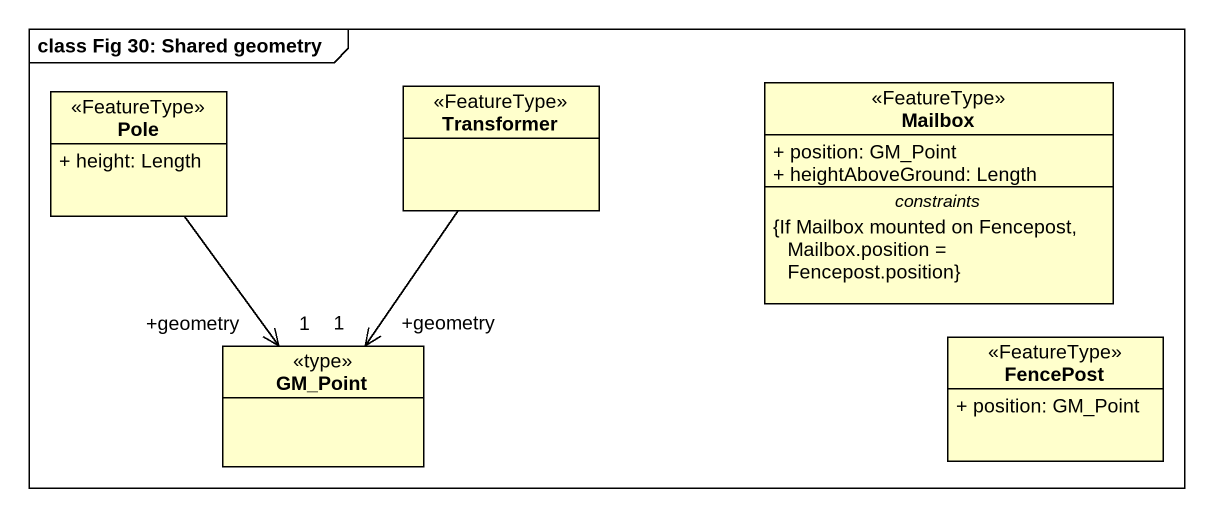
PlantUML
@startuml
mainframe class Fig 30: Shared geometry
hide circle
hide empty members
skinparam classAttributeIconSize 0
class Pole <<FeatureType>> {
  + height: Length
}
class Transformer <<FeatureType>>
class Mailbox <<FeatureType>> {
  + position: GM_Point
  + heightAboveGround: Length
  -- constraints --
  {If Mailbox mounted on Fencepost, Mailbox.position = Fencepost.position}
}
class FencePost <<FeatureType>> {
  + position: GM_Point
}
class GM_Point <<type>>
Pole --> "+geometry\n1" GM_Point
Transformer --> "+geometry\n1" GM_Point
@enduml
